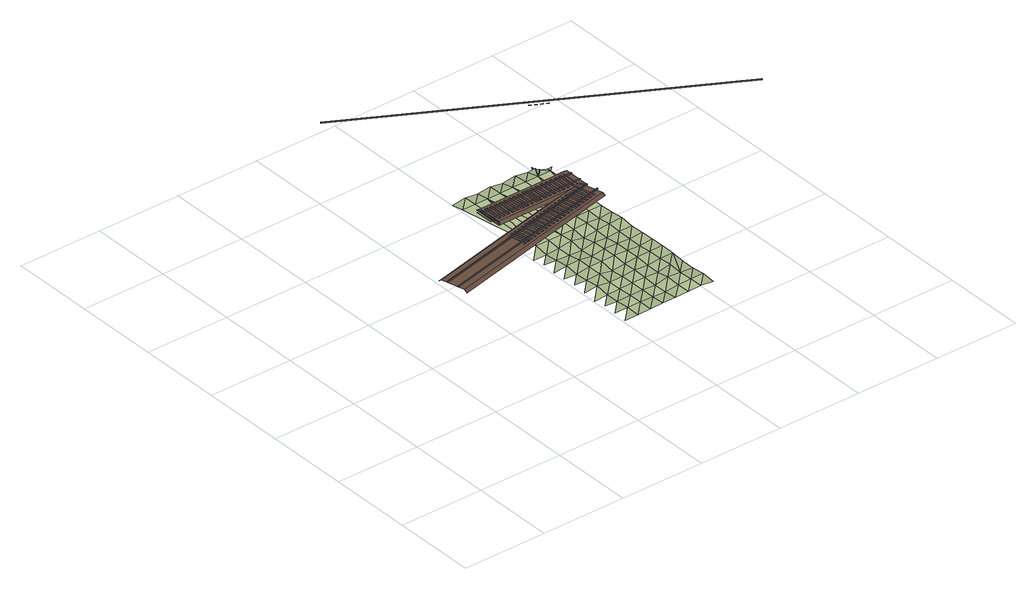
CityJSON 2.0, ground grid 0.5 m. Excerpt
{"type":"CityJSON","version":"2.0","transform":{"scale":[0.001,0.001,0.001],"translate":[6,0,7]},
"CityObjects":{
"terrain1":{"type":"TINRelief","geometry":[{"type":"CompositeSurface","lod":"3","boundaries":[[[0,1,2]],[[0,3,4]],[[5,6,3]],[[7,0,2]],[[5,8,9]],[[7,2,10]],[[11,3,0]],[[12,13,8]],[[11,0,7]],[[14,5,3]],[[12,15,16]],[[11,14,3]],[[17,8,5]],[[18,7,10]],[[19,20,15]],[[17,5,14]],[[21,12,8]],[[22,18,10]],[[23,11,7]],[[24,25,19]],[[17,21,8]],[[26,15,12]],[[23,7,18]],[[27,14,11]],[[24,28,29]],[[26,12,21]],[[30,19,15]],[[23,27,11]],[[31,17,14]],[[32,33,28]],[[34,18,22]],[[26,30,15]],[[35,24,19]],[[31,14,27]],[[36,21,17]],[[34,22,37]],[[38,23,18]],[[35,19,30]],[[39,28,24]],[[36,17,31]],[[40,26,21]],[[34,38,18]],[[41,27,23]],[[39,24,35]],[[42,32,28]],[[36,40,21]],[[43,30,26]],[[41,23,38]],[[44,31,27]],[[39,42,28]],[[45,34,37]],[[43,26,40]],[[46,35,30]],[[41,44,27]],[[47,36,31]],[[48,45,37]],[[49,38,34]],[[43,46,30]],[[32,50,51]],[[52,39,35]],[[47,31,44]],[[53,40,36]],[[45,49,34]],[[54,41,38]],[[52,35,46]],[[55,42,39]],[[56,32,42]],[[53,36,47]],[[57,43,40]],[[58,59,51]],[[54,38,49]],[[60,44,41]],[[52,55,39]],[[56,50,32]],[[61,45,48]],[[53,57,40]],[[58,51,50]],[[62,46,43]],[[54,60,41]],[[63,47,44]],[[61,48,64]],[[65,49,45]],[[62,43,57]],[[55,56,42]],[[66,52,46]],[[60,63,44]],[[67,53,47]],[[61,65,45]],[[68,54,49]],[[62,66,46]],[[69,55,52]],[[63,67,47]],[[70,58,50]],[[71,57,53]],[[65,68,49]],[[72,60,54]],[[69,52,66]],[[73,61,64]],[[56,70,50]],[[71,53,67]],[[74,62,57]],[[72,54,68]],[[75,63,60]],[[69,76,55]],[[77,73,64]],[[78,65,61]],[[79,56,55]],[[71,74,57]],[[80,66,62]],[[72,75,60]],[[76,79,55]],[[81,67,63]],[[78,61,73]],[[74,80,62]],[[82,69,66]],[[65,83,68]],[[75,81,63]],[[84,70,56]],[[85,71,67]],[[78,86,65]],[[83,72,68]],[[82,66,80]],[[87,76,69]],[[79,84,56]],[[81,85,67]],[[83,65,86]],[[88,74,71]],[[89,75,72]],[[82,87,69]],[[88,71,85]],[[90,80,74]],[[89,72,83]],[[91,79,76]],[[92,81,75]],[[87,91,76]],[[88,90,74]],[[93,82,80]],[[89,92,75]],[[94,84,79]],[[95,85,81]],[[90,93,80]],[[96,87,82]],[[91,94,79]],[[92,95,81]],[[97,88,85]],[[96,82,93]],[[95,97,85]],[[98,90,88]],[[87,99,91]],[[98,88,97]],[[93,90,100]],[[101,94,91]],[[98,100,90]],[[96,102,87]],[[103,96,93]],[[101,91,99]],[[102,99,87]],[[100,103,93]],[[104,101,99]],[[105,96,103]],[[102,104,99]],[[105,102,96]],[[102,106,104]],[[102,107,108]],[[108,109,102]],[[106,102,109]],[[107,102,105]],[[110,108,107]],[[108,110,111]],[[108,111,109]],[[111,106,109]],[[107,112,110]],[[107,105,113]],[[114,107,113]],[[112,107,114]],[[105,114,113]],[[115,111,110]],[[114,105,116]],[[114,117,112]],[[115,110,112]],[[117,115,112]]]}]},
"railway1":{"type":"Railway","attributes":{"function":"1855"},"geometry":[{"type":"MultiSurface","lod":"3","boundaries":[[[118,119,120,121]],[[119,122,123,120]],[[124,125,126,127]],[[125,128,129,126]],[[127,126,129,130]],[[131,124,127,130]],[[128,131,130,129]],[[132,133,134,135]],[[136,137,138,139]],[[140,132,135,141]],[[142,136,139,143]],[[144,142,143,145]],[[146,147,148,149]],[[150,151,152,153]],[[151,154,155,152]],[[156,140,141,157]],[[154,158,159,155]],[[147,160,161,148]],[[149,148,161,162]],[[163,146,149,162]],[[160,163,162,161]],[[164,165,166,167]],[[165,168,169,166]],[[167,166,169,170]],[[171,164,167,170]],[[168,171,170,169]],[[172,173,174,175]],[[173,176,177,174]],[[175,174,177,178]],[[179,172,175,178]],[[176,179,178,177]],[[180,181,182,183]],[[181,184,185,182]],[[183,182,185,186]],[[187,180,183,186]],[[184,187,186,185]],[[188,189,190,191]],[[189,192,193,190]],[[191,190,193,194]],[[195,188,191,194]],[[192,195,194,193]],[[196,197,198,199]],[[197,200,201,198]],[[199,198,201,202]],[[203,196,199,202]],[[200,203,202,201]],[[204,205,206,207]],[[205,208,209,206]],[[207,206,209,210]],[[211,204,207,210]],[[208,211,210,209]],[[212,213,214,215]],[[213,216,217,214]],[[215,214,217,218]],[[219,212,215,218]],[[216,219,218,217]],[[220,221,222,223]],[[221,224,225,222]],[[223,222,225,226]],[[227,220,223,226]],[[224,227,226,225]],[[228,229,230,231]],[[229,232,233,230]],[[231,230,233,234]],[[235,228,231,234]],[[232,235,234,233]],[[236,237,238,239]],[[237,240,241,238]],[[239,238,241,242]],[[243,236,239,242]],[[240,243,242,241]],[[244,245,246,247]],[[245,248,249,246]],[[247,246,249,250]],[[251,244,247,250]],[[248,251,250,249]],[[252,253,254,255]],[[253,256,257,254]],[[255,254,257,258]],[[259,252,255,258]],[[256,259,258,257]],[[260,261,262,263]],[[261,264,265,262]],[[263,262,265,266]],[[267,260,263,266]],[[264,267,266,265]],[[268,269,270,271]],[[269,272,273,270]],[[271,270,273,274]],[[275,268,271,274]],[[272,275,274,273]],[[276,277,278,279]],[[277,280,281,278]],[[279,278,281,282]],[[283,276,279,282]],[[280,283,282,281]],[[284,285,286,287]],[[285,288,289,286]],[[287,286,289,290]],[[291,284,287,290]],[[288,291,290,289]],[[292,293,294,295]],[[295,294,296,297]],[[298,292,295,297]],[[299,298,297,296]]]}]},
"railway2":{"type":"Railway","attributes":{"function":"1855"},"geometry":[{"type":"MultiSurface","lod":"3","boundaries":[[[300,301,302,303]],[[304,305,306,307]],[[308,304,307,309]],[[310,311,312,313]],[[306,314,309,307]],[[305,315,314,306]],[[316,317,318,319]],[[320,321,322,323]],[[315,308,309,314]],[[324,320,323,325]],[[322,326,325,323]],[[321,327,326,322]],[[328,329,330,331]],[[327,324,325,326]],[[332,328,331,333]],[[330,334,333,331]],[[329,335,334,330]],[[336,337,338,339]],[[335,332,333,334]],[[340,336,339,341]],[[338,342,341,339]],[[337,343,342,338]],[[344,345,346,347]],[[343,340,341,342]],[[348,344,347,349]],[[346,350,349,347]],[[345,351,350,346]],[[352,353,354,355]],[[351,348,349,350]],[[356,352,355,357]],[[354,358,357,355]],[[353,359,358,354]],[[360,361,362,363]],[[359,356,357,358]],[[364,360,363,365]],[[362,366,365,363]],[[361,367,366,362]],[[368,369,370,371]],[[367,364,365,366]],[[372,368,371,373]],[[370,374,373,371]],[[369,375,374,370]],[[376,377,378,379]],[[375,372,373,374]],[[380,376,379,381]],[[378,382,381,379]],[[377,383,382,378]],[[384,385,386,387]],[[313,388,389,310]],[[383,380,381,382]],[[390,384,387,391]],[[392,393,394,395]],[[396,395,394,397]],[[397,398,399,396]],[[386,400,391,387]],[[385,401,400,386]],[[402,403,404,405]],[[311,310,389,406]],[[401,390,391,400]],[[407,408,409,410]],[[411,410,409,412]],[[412,413,414,411]],[[415,402,405,416]],[[404,417,416,405]],[[403,418,417,404]],[[312,311,406,419]],[[420,421,422,423]],[[418,415,416,417]],[[424,420,423,425]],[[422,426,425,423]],[[421,427,426,422]],[[428,429,430,431]],[[427,424,425,426]],[[432,428,431,433]],[[430,434,433,431]],[[429,435,434,430]],[[436,437,438,439]],[[435,432,433,434]],[[440,436,439,441]],[[438,442,441,439]],[[437,443,442,438]],[[444,445,446,447]],[[443,440,441,442]],[[448,444,447,449]],[[446,450,449,447]],[[445,451,450,446]],[[452,453,454,455]],[[451,448,449,450]],[[456,452,455,457]],[[454,458,457,455]],[[453,459,458,454]],[[460,461,462,463]],[[459,456,457,458]],[[464,460,463,465]],[[462,466,465,463]],[[461,467,466,462]],[[468,469,470,471]],[[467,464,465,466]],[[472,468,471,473]],[[470,474,473,471]],[[469,475,474,470]],[[475,472,473,474]],[[476,477,478,479]]]}]},
"railway3":{"type":"Railway","attributes":{"function":"1855"},"geometry":[{"type":"MultiSurface","lod":"3","boundaries":[[[480,481,482,483]],[[484,485,486,487]],[[488,489,490,491]],[[492,493,494,495]],[[493,496,497,494]],[[496,498,499,497]],[[500,501,502,503]]]}]}
},
"vertices":[
[1519,719,1006],[1440,640,1003],[1519,640,1000],[1519,800,1000],[1440,719,1005],[1519,880,996],[1440,800,1006],[1599,719,1005],[1519,959,1009],[1440,880,990],[1599,640,1005],[1599,800,1003],[1519,1040,1002],[1440,959,1000],[1599,880,998],[1519,1120,994],[1440,1040,1007],[1599,959,998],[1679,719,1000],[1519,1199,1005],[1440,1120,1000],[1599,1040,1007],[1679,640,1005],[1679,800,1000],[1519,1280,996],[1440,1199,996],[1599,1120,1006],[1679,880,1002],[1519,1360,989],[1440,1280,1002],[1599,1199,1006],[1679,959,1000],[1519,1439,1000],[1440,1360,987],[1759,719,997],[1599,1280,993],[1679,1040,992],[1759,640,1005],[1759,800,996],[1599,1360,992],[1679,1120,1005],[1759,880,1002],[1599,1439,1000],[1679,1199,996],[1759,959,1006],[1839,719,1007],[1679,1280,990],[1759,1040,998],[1839,640,1007],[1839,800,1013],[1519,1919,1000],[1440,1919,1000],[1679,1360,1003],[1759,1120,1009],[1839,880,998],[1679,1439,1000],[1599,1919,1000],[1759,1199,1005],[1519,1999,998],[1440,1999,986],[1839,959,997],[1919,719,1009],[1759,1280,1003],[1839,1040,1006],[1919,640,1010],[1919,800,1006],[1759,1360,989],[1839,1120,1005],[1919,880,1012],[1759,1439,998],[1599,1999,989],[1839,1199,1005],[1919,959,1006],[1999,719,1007],[1839,1280,998],[1919,1040,1006],[1759,1520,1000],[1999,640,1000],[1999,800,998],[1679,1919,1000],[1839,1360,1000],[1919,1120,997],[1839,1439,1005],[1999,959,1005],[1679,1999,996],[1919,1199,998],[1999,880,998],[1839,1520,1000],[1919,1280,1003],[1999,1040,1010],[1919,1360,1005],[1759,1919,1000],[1999,1120,1005],[1919,1439,998],[1759,1999,985],[1999,1199,1003],[1919,1520,1000],[1999,1280,1000],[1999,1360,1012],[1839,1919,1000],[1999,1439,1003],[1839,1999,995],[1919,1919,1000],[1999,1520,1000],[1919,1999,984],[1999,1919,1000],[1967,1999,987],[1970,1965,994],[1969,1969,994],[1963,1993,989],[1970,1966,920],[1963,1993,920],[2005,1946,920],[1999,1947,996],[2005,1945,997],[2022,2096,920],[2031,1951,995],[2031,1953,920],
[1471,1473,1012],[1483,1476,1012],[1483,1476,1013],[1471,1473,1013],[1458,1581,1012],[1458,1581,1013],[1476,1585,1012],[1499,1480,1012],[1499,1480,1013],[1476,1585,1013],[1512,1482,1012],[1512,1482,1013],[1487,1588,1013],[1487,1588,1012],[986,1343,1012],[990,1327,1000],[2069,1576,1000],[2066,1592,1012],[977,1377,1019],[977,1377,1013],[2063,1627,1013],[2063,1627,1019],[954,1483,1012],[2032,1732,1012],[977,1381,1019],[2063,1631,1019],[977,1381,1013],[2063,1631,1013],[1501,1591,1012],[1525,1485,1012],[1525,1485,1013],[1501,1591,1013],[961,1447,1013],[961,1447,1019],[2047,1697,1019],[2047,1697,1013],[963,1443,1019],[2048,1693,1019],[950,1498,1000],[2029,1748,1000],[963,1443,1013],[2048,1693,1013],[1537,1488,1012],[1537,1488,1013],[1512,1593,1013],[1512,1593,1012],[1528,1597,1012],[1554,1492,1012],[1554,1492,1013],[1528,1597,1013],[1565,1495,1012],[1565,1495,1013],[1541,1600,1013],[1541,1600,1012],[1557,1604,1012],[1583,1499,1012],[1583,1499,1013],[1557,1604,1013],[1594,1500,1012],[1594,1500,1013],[1570,1607,1013],[1570,1607,1012],[1586,1611,1012],[1611,1504,1012],[1611,1504,1013],[1586,1611,1013],[1623,1508,1012],[1623,1508,1013],[1599,1613,1013],[1599,1613,1012],[1615,1617,1012],[1640,1512,1012],[1640,1512,1013],[1615,1617,1013],[1652,1514,1012],[1652,1514,1013],[1628,1620,1013],[1628,1620,1012],[1644,1624,1012],[1669,1518,1012],[1669,1518,1013],[1644,1624,1013],[1681,1520,1012],[1681,1520,1013],[1656,1627,1013],[1656,1627,1012],[1674,1631,1012],[1698,1524,1012],[1698,1524,1013],[1674,1631,1013],[1710,1528,1012],[1710,1528,1013],[1685,1633,1013],[1685,1633,1012],[1701,1637,1012],[1727,1532,1012],[1727,1532,1013],[1701,1637,1013],[1738,1534,1012],[1738,1534,1013],[1714,1639,1013],[1714,1639,1012],[1730,1644,1012],[1756,1538,1012],[1756,1538,1013],[1730,1644,1013],[1767,1540,1012],[1767,1540,1013],[1743,1647,1013],[1743,1647,1012],[1759,1651,1012],[1784,1544,1012],[1784,1544,1013],[1759,1651,1013],[1796,1548,1012],[1796,1548,1013],[1772,1652,1013],[1772,1652,1012],[1788,1656,1012],[1813,1552,1012],[1813,1552,1013],[1788,1656,1013],[1825,1554,1012],[1825,1554,1013],[1801,1660,1013],[1801,1660,1012],[1817,1664,1012],[1842,1558,1012],[1842,1558,1013],[1817,1664,1013],[1854,1560,1012],[1854,1560,1013],[1829,1667,1013],[1829,1667,1012],[1847,1671,1012],[1871,1564,1012],[1871,1564,1013],[1847,1671,1013],[1883,1568,1012],[1883,1568,1013],[1858,1673,1013],[1858,1673,1012],[1874,1677,1012],[1900,1572,1012],[1900,1572,1013],[1874,1677,1013],[1910,1574,1012],[1910,1574,1013],[1887,1680,1013],[1887,1680,1012],[1903,1684,1012],[1929,1579,1012],[1929,1579,1013],[1903,1684,1013],[1940,1581,1012],[1940,1581,1013],[1916,1687,1013],[1916,1687,1012],[1932,1689,1012],[1957,1585,1012],[1957,1585,1013],[1932,1689,1013],[1969,1588,1012],[1969,1588,1013],[1945,1693,1013],[1945,1693,1012],[1961,1697,1012],[1986,1592,1012],[1986,1592,1013],[1961,1697,1013],[1998,1595,1012],[1998,1595,1013],[1974,1700,1013],[1974,1700,1012],[1990,1704,1012],[2015,1599,1012],[2015,1599,1013],[1990,1704,1013],[2026,1601,1013],[2003,1705,1013],[2003,1705,1012],[2026,1601,1012],
[1470,1733,1012],[1470,1841,1012],[1470,1841,1013],[1470,1733,1013],[1488,1733,1012],[1499,1733,1012],[1499,1733,1013],[1488,1733,1013],[1488,1841,1012],[1488,1841,1013],[1493,1715,1012],[1493,1858,1012],[1493,1874,1000],[1493,1699,1000],[1499,1841,1013],[1499,1841,1012],[1502,1715,1012],[1502,1858,1012],[1502,1874,1000],[1502,1699,1000],[1519,1733,1012],[1531,1733,1012],[1531,1733,1013],[1519,1733,1013],[1519,1841,1012],[1519,1841,1013],[1531,1841,1013],[1531,1841,1012],[1548,1733,1012],[1560,1733,1012],[1560,1733,1013],[1548,1733,1013],[1548,1841,1012],[1548,1841,1013],[1560,1841,1013],[1560,1841,1012],[1578,1733,1012],[1589,1733,1012],[1589,1733,1013],[1578,1733,1013],[1578,1841,1012],[1578,1841,1013],[1589,1841,1013],[1589,1841,1012],[1608,1733,1012],[1620,1733,1012],[1620,1733,1013],[1608,1733,1013],[1608,1841,1012],[1608,1841,1013],[1620,1841,1013],[1620,1841,1012],[1637,1733,1012],[1649,1733,1012],[1649,1733,1013],[1637,1733,1013],[1637,1841,1012],[1637,1841,1013],[1649,1841,1013],[1649,1841,1012],[1666,1733,1012],[1679,1733,1012],[1679,1733,1013],[1666,1733,1013],[1666,1841,1012],[1666,1841,1013],[1679,1841,1013],[1679,1841,1012],[1695,1733,1012],[1708,1733,1012],[1708,1733,1013],[1695,1733,1013],[1695,1841,1012],[1695,1841,1013],[1708,1841,1013],[1708,1841,1012],[1726,1733,1012],[1738,1733,1012],[1738,1733,1013],[1726,1733,1013],[1726,1841,1012],[1726,1841,1013],[1738,1841,1013],[1738,1841,1012],[1756,1733,1012],[1768,1733,1012],[1768,1733,1013],[1756,1733,1013],[2051,1699,1000],[2051,1715,1012],[1756,1841,1012],[1756,1841,1013],[1488,1750,1013],[2051,1750,1013],[2051,1750,1019],[1488,1750,1019],[1488,1754,1019],[2051,1754,1019],[2051,1754,1013],[1488,1754,1013],[1768,1841,1013],[1768,1841,1012],[1781,1733,1012],[1793,1733,1012],[1793,1733,1013],[1781,1733,1013],[2051,1858,1012],[1488,1818,1013],[2051,1818,1013],[2051,1818,1019],[1488,1818,1019],[1488,1822,1019],[2051,1822,1019],[2051,1822,1013],[1488,1822,1013],[1781,1841,1012],[1781,1841,1013],[1793,1841,1013],[1793,1841,1012],[2051,1874,1000],[1810,1733,1012],[1823,1733,1012],[1823,1733,1013],[1810,1733,1013],[1810,1841,1012],[1810,1841,1013],[1823,1841,1013],[1823,1841,1012],[1839,1733,1012],[1852,1733,1012],[1852,1733,1013],[1839,1733,1013],[1839,1841,1012],[1839,1841,1013],[1852,1841,1013],[1852,1841,1012],[1870,1733,1012],[1881,1733,1012],[1881,1733,1013],[1870,1733,1013],[1870,1841,1012],[1870,1841,1013],[1881,1841,1013],[1881,1841,1012],[1900,1733,1012],[1912,1733,1012],[1912,1733,1013],[1900,1733,1013],[1900,1841,1012],[1900,1841,1013],[1912,1841,1013],[1912,1841,1012],[1929,1733,1012],[1941,1733,1012],[1941,1733,1013],[1929,1733,1013],[1929,1841,1012],[1929,1841,1013],[1941,1841,1013],[1941,1841,1012],[1958,1733,1012],[1971,1733,1012],[1971,1733,1013],[1958,1733,1013],[1958,1841,1012],[1958,1841,1013],[1971,1841,1013],[1971,1841,1012],[1988,1733,1012],[1999,1733,1012],[1999,1733,1013],[1988,1733,1013],[1988,1841,1012],[1988,1841,1013],[1999,1841,1013],[1999,1841,1012],[2018,1841,1012],[2018,1733,1012],[2018,1733,1013],[2018,1841,1013],
[1937,2013,1365],[1947,2007,1365],[1947,2007,1368],[1937,2013,1368],[1963,1999,1365],[1973,1993,1365],[1973,1993,1368],[1963,1999,1368],[1988,1983,1367],[1999,1978,1367],[1999,1978,1369],[1988,1983,1369],[2960,1443,1384],[2960,1443,1390],[1046,2548,1359],[1046,2548,1353],[2962,1447,1390],[1048,2552,1359],[2962,1447,1384],[1048,2552,1353],[2013,1969,1367],[2025,1963,1367],[2025,1963,1369],[2013,1969,1369]
]}
